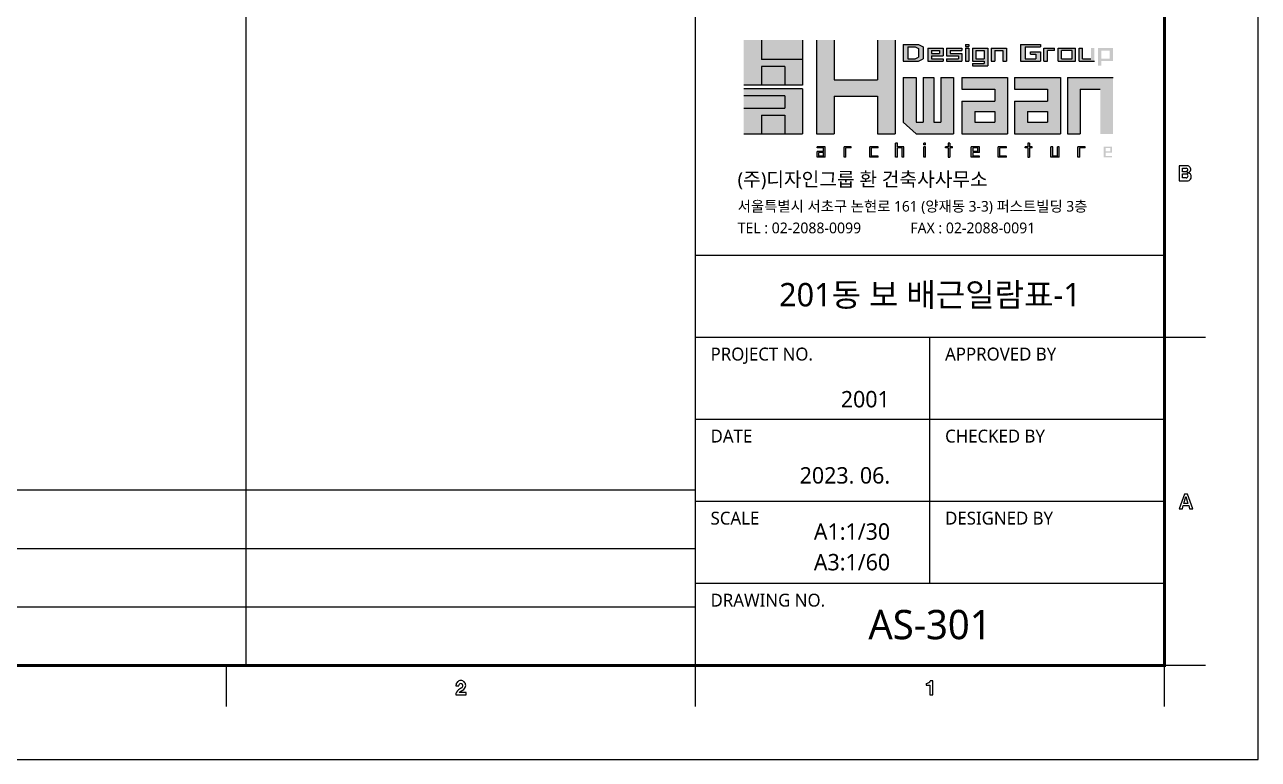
# Model space of a CAD drawing. Header units: millimetres. Extents: x 0 to 25200, y 0 to 17820.
# Drawn here: x 18888 to 25200, y 0 to 3761 of the extents above; entities that cross this region are included whole.
import ezdxf
from ezdxf.enums import TextEntityAlignment as Align

# ---------------------------------------------------------------- set-up
doc = ezdxf.new("R2010")
doc.units = ezdxf.units.MM
doc.header["$LTSCALE"] = 30
for name, color, linetype in [('ML', 4, 'Continuous'), ('sheet', 7, 'Continuous'), ('T', 3, 'Continuous'), ('XR_SHEET (구조)$0$sheet', 7, 'Continuous'), ('XR_SHEET (구조)$0$TXT', 3, 'Continuous')]:
    doc.layers.add(name, color=color, linetype=linetype)
doc.styles.add('kiahn', font='malgun.ttf')
doc.styles.add('XR_SHEET (구조)$0$Kiahn', font='malgun.ttf')

# ---------------------------------------------------------------- blocks, each defined once
blk = doc.blocks.new('XR_SHEET (구조)$0$A3-SHEET')
at = {"layer": 'XR_SHEET (구조)$0$sheet'}
h = blk.add_hatch(color=251, dxfattribs=at)
h.dxf.hatch_style = 1
h.paths.add_polyline_path([(381.12, 59.72), (381.12, 61.37), (377.62, 61.37), (377.62, 59.72)])
h.paths.add_polyline_path([(377.62, 57.52), (379.62, 57.52), (379.62, 59.12), (377.62, 59.12)])
h.paths.add_polyline_path([(379.62, 55.57), (379.62, 56.62), (376.12, 56.62), (376.12, 55.57)])
h.paths.add_polyline_path([(379.62, 54.97), (377.62, 54.97), (377.62, 53.37), (379.62, 53.37)])
at = {"layer": 'XR_SHEET (구조)$0$sheet', "linetype": 'Continuous'}
h = blk.add_hatch(color=254, dxfattribs=at)
h.dxf.hatch_style = 1
h.paths.add_polyline_path([(377.62, 59.72), (377.62, 61.37), (376.12, 61.37), (376.12, 57.52), (377.62, 57.52), (377.62, 59.12), (379.62, 59.12), (379.62, 57.52), (381.12, 57.52), (381.12, 59.72)])
h.paths.add_polyline_path([(376.12, 56.62), (379.62, 56.62), (379.62, 55.57), (376.12, 55.57), (376.12, 53.37), (377.62, 53.37), (377.62, 54.97), (379.62, 54.97), (379.62, 53.37), (381.12, 53.37), (381.12, 57.22), (376.12, 57.22)])
h = blk.add_hatch(color=2, dxfattribs=at)
h.dxf.hatch_style = 1
h.paths.add_polyline_path([(383.82, 61.37), (382.32, 61.37), (382.32, 53.37), (383.82, 53.37), (383.82, 56.57), (387.52, 56.57), (387.52, 53.37), (389.02, 53.37), (389.02, 61.37), (387.52, 61.37), (387.52, 57.97), (383.82, 57.97)])
h.paths.add_polyline_path([(394.02, 53.37), (394.02, 58.17), (392.92, 58.17), (392.92, 54.37), (392.32, 54.37), (392.32, 58.17), (391.42, 58.17), (391.42, 54.37), (390.82, 54.37), (390.82, 58.17), (389.72, 58.17), (389.72, 54.37), (390.82, 53.37)])
h.paths.add_polyline_path([(398.62, 53.37), (398.62, 58.17), (394.72, 58.17), (394.72, 57.17), (397.52, 57.17), (397.52, 56.17), (394.72, 56.17), (394.72, 53.37)])
h.paths.add_polyline_path([(403.12, 53.37), (403.12, 58.17), (399.22, 58.17), (399.22, 57.17), (402.02, 57.17), (402.02, 56.17), (399.22, 56.17), (399.22, 53.37)])
h.paths.add_polyline_path([(404.82, 53.37), (404.82, 57.17), (406.52, 57.17), (406.52, 53.37), (407.62, 53.37), (407.62, 58.17), (403.72, 58.17), (403.72, 53.37)])
h.paths.add_polyline_path([(395.82, 54.37), (395.82, 55.27), (397.52, 55.27), (397.52, 54.37)], flags=16)
h.paths.add_polyline_path([(400.32, 54.37), (400.32, 55.27), (402.02, 55.27), (402.02, 54.37)], flags=16)
at = {"layer": 'XR_SHEET (구조)$0$sheet'}
h = blk.add_hatch(color=251, dxfattribs=at)
h.dxf.hatch_style = 1
h.paths.add_polyline_path([(391.02, 59.58), (391.42, 59.78), (391.42, 60.78), (391.02, 60.98), (389.72, 60.98), (389.72, 59.58)])
h.paths.add_polyline_path([(393.12, 59.58), (393.12, 59.78), (392.12, 59.78), (392.12, 60.03), (393.12, 60.03), (393.12, 60.68), (391.82, 60.68), (391.82, 59.58)])
h.paths.add_polyline_path([(394.42, 60.03), (394.42, 59.78), (393.42, 59.78), (393.42, 59.58), (394.72, 59.58), (394.72, 60.23), (393.72, 60.23), (393.72, 60.48), (394.72, 60.48), (394.72, 60.68), (393.42, 60.68), (393.42, 60.03)])
h.paths.add_polyline_path([(395.32, 59.58), (395.32, 60.68), (395.02, 60.68), (395.02, 59.58)])
h.paths.add_polyline_path([(395.32, 60.83), (395.32, 60.98), (395.02, 60.98), (395.02, 60.83)])
h.paths.add_polyline_path([(396.62, 59.38), (395.62, 59.38), (395.62, 59.18), (396.92, 59.18), (396.92, 60.68), (395.62, 60.68), (395.62, 59.58), (396.62, 59.58)])
h.paths.add_polyline_path([(397.52, 59.58), (397.52, 60.48), (398.22, 60.48), (398.22, 59.58), (398.52, 59.58), (398.52, 60.68), (397.22, 60.68), (397.22, 59.58)])
h.paths.add_polyline_path([(401.42, 59.58), (401.42, 60.38), (400.57, 60.38), (400.57, 60.18), (401.02, 60.18), (401.02, 59.78), (400.12, 59.78), (400.12, 60.78), (401.42, 60.78), (401.42, 60.98), (399.72, 60.98), (399.72, 59.58)])
h.paths.add_polyline_path([(402.62, 60.68), (401.72, 60.68), (401.72, 59.58), (402.02, 59.58), (402.02, 60.48), (402.62, 60.48)])
h.paths.add_polyline_path([(404.42, 60.68), (402.92, 60.68), (402.92, 59.58), (404.42, 59.58)])
h.paths.add_polyline_path([(404.72, 60.68), (404.72, 59.58), (406.02, 59.58), (406.02, 60.68), (405.72, 60.68), (405.72, 59.78), (405.02, 59.78), (405.02, 60.68)])
h.paths.add_polyline_path([(406.62, 59.58), (407.62, 59.58), (407.62, 60.68), (406.32, 60.68), (406.32, 59.18), (406.62, 59.18)])
h.paths.add_polyline_path([(391.02, 59.92), (390.75, 59.78), (390.12, 59.78), (390.12, 60.78), (390.75, 60.78), (391.02, 60.65)], flags=16)
h.paths.add_polyline_path([(392.12, 60.23), (392.12, 60.48), (392.82, 60.48), (392.82, 60.23)], flags=16)
h.paths.add_polyline_path([(395.92, 59.78), (395.92, 60.48), (396.62, 60.48), (396.62, 59.78)], flags=16)
h.paths.add_polyline_path([(403.22, 60.48), (404.12, 60.48), (404.12, 59.78), (403.22, 59.78)], flags=16)
h.paths.add_polyline_path([(406.62, 59.78), (406.62, 60.48), (407.32, 60.48), (407.32, 59.78)], flags=16)
h = blk.add_hatch(color=251, dxfattribs=at)
h.dxf.hatch_style = 1
h.paths.add_polyline_path([(382.37, 51.37), (383.07, 51.37), (383.07, 52.27), (382.37, 52.27), (382.37, 52.17), (382.92, 52.17), (382.92, 51.87), (382.37, 51.87)])
h.paths.add_polyline_path([(384.67, 51.37), (384.82, 51.37), (384.82, 52.17), (385.27, 52.17), (385.27, 52.27), (384.67, 52.27)])
h.paths.add_polyline_path([(386.87, 51.37), (387.57, 51.37), (387.57, 51.47), (387.02, 51.47), (387.02, 52.17), (387.57, 52.17), (387.57, 52.27), (386.87, 52.27)])
h.paths.add_polyline_path([(389.07, 51.37), (389.22, 51.37), (389.22, 52.17), (389.62, 52.17), (389.62, 51.37), (389.77, 51.37), (389.77, 52.27), (389.22, 52.27), (389.22, 52.57), (389.07, 52.57)])
h.paths.add_polyline_path([(391.47, 51.37), (391.62, 51.37), (391.62, 52.27), (391.47, 52.27)])
h.paths.add_polyline_path([(391.47, 52.42), (391.62, 52.42), (391.62, 52.57), (391.47, 52.57)])
h.paths.add_polyline_path([(393.32, 52.17), (393.54, 52.17), (393.54, 51.37), (393.69, 51.37), (393.69, 52.17), (393.92, 52.17), (393.92, 52.27), (393.69, 52.27), (393.69, 52.57), (393.54, 52.57), (393.54, 52.27), (393.32, 52.27)])
h.paths.add_polyline_path([(395.52, 51.37), (396.22, 51.37), (396.22, 51.47), (395.67, 51.47), (395.67, 51.77), (396.22, 51.77), (396.22, 52.27), (395.52, 52.27)])
h.paths.add_polyline_path([(397.82, 51.37), (398.52, 51.37), (398.52, 51.47), (397.97, 51.47), (397.97, 52.17), (398.52, 52.17), (398.52, 52.27), (397.82, 52.27)])
h.paths.add_polyline_path([(400.12, 52.17), (400.34, 52.17), (400.34, 51.37), (400.49, 51.37), (400.49, 52.17), (400.72, 52.17), (400.72, 52.27), (400.49, 52.27), (400.49, 52.57), (400.34, 52.57), (400.34, 52.27), (400.12, 52.27)])
h.paths.add_polyline_path([(402.32, 51.37), (403.02, 51.37), (403.02, 52.27), (402.87, 52.27), (402.87, 51.47), (402.47, 51.47), (402.47, 52.27), (402.32, 52.27)])
h.paths.add_polyline_path([(404.62, 51.37), (404.77, 51.37), (404.77, 52.17), (405.22, 52.17), (405.22, 52.27), (404.62, 52.27)])
h.paths.add_polyline_path([(406.82, 51.37), (407.52, 51.37), (407.52, 51.47), (406.97, 51.47), (406.97, 51.77), (407.52, 51.77), (407.52, 52.27), (406.82, 52.27)])
h.paths.add_polyline_path([(382.52, 51.77), (382.92, 51.77), (382.92, 51.47), (382.52, 51.47)], flags=16)
h.paths.add_polyline_path([(395.67, 52.17), (396.07, 52.17), (396.07, 51.87), (395.67, 51.87)], flags=16)
h.paths.add_polyline_path([(406.97, 52.17), (407.37, 52.17), (407.37, 51.87), (406.97, 51.87)], flags=16)
at = {"layer": 'XR_SHEET (구조)$0$sheet', "color": 2, "linetype": 'Continuous'}
for p, q in [((372, 8), (372, 288)), ((382.32, 61.37), (382.32, 53.37)), ((383.82, 61.37), (383.82, 57.97)), ((387.52, 61.37), (387.52, 57.97)), ((389.02, 61.37), (389.02, 53.37)), ((383.82, 57.97), (387.52, 57.97)), ((389.72, 58.17), (389.72, 54.37)), ((389.72, 58.17), (390.82, 58.17)), ((390.82, 58.17), (390.82, 54.37)), ((391.42, 58.17), (391.42, 54.37)), ((391.42, 58.17), (392.32, 58.17)), ((392.32, 58.17), (392.32, 54.37)), ((392.92, 58.17), (394.02, 58.17)), ((392.92, 58.17), (392.92, 54.37)), ((394.02, 58.17), (394.02, 53.37)), ((394.72, 58.17), (394.72, 57.17)), ((394.72, 58.17), (398.62, 58.17)), ((398.62, 58.17), (398.62, 53.37)), ((399.22, 58.17), (403.12, 58.17)), ((399.22, 58.17), (399.22, 57.17)), ((403.12, 58.17), (403.12, 53.37)), ((403.72, 58.17), (407.62, 58.17)), ((403.72, 58.17), (403.72, 53.37)), ((394.72, 57.17), (397.52, 57.17)), ((397.52, 57.17), (397.52, 56.17)), ((399.22, 57.17), (402.02, 57.17)), ((402.02, 57.17), (402.02, 56.17)), ((404.82, 57.17), (406.52, 57.17)), ((404.82, 57.17), (404.82, 53.37)), ((383.82, 56.57), (387.52, 56.57)), ((383.82, 56.57), (383.82, 53.37)), ((387.52, 56.57), (387.52, 53.37)), ((394.72, 56.17), (394.72, 53.37)), ((394.72, 56.17), (397.52, 56.17)), ((399.22, 56.17), (399.22, 53.37)), ((399.22, 56.17), (402.02, 56.17)), ((395.82, 55.27), (395.82, 54.37)), ((395.82, 55.27), (397.52, 55.27)), ((397.52, 55.27), (397.52, 54.37)), ((400.32, 55.27), (400.32, 54.37)), ((400.32, 55.27), (402.02, 55.27)), ((402.02, 55.27), (402.02, 54.37)), ((389.72, 54.37), (390.82, 53.37)), ((390.82, 54.37), (391.42, 54.37)), ((392.32, 54.37), (392.92, 54.37)), ((395.82, 54.37), (397.52, 54.37)), ((400.32, 54.37), (402.02, 54.37)), ((382.32, 53.37), (383.82, 53.37)), ((387.52, 53.37), (389.02, 53.37)), ((390.82, 53.37), (394.02, 53.37)), ((394.72, 53.37), (398.62, 53.37)), ((399.22, 53.37), (403.12, 53.37)), ((403.72, 53.37), (404.82, 53.37)), ((412, 43), (372, 43)), ((412, 36), (372, 36)), ((412, 36), (372, 36)), ((412, 15), (372, 15))]:
    blk.add_line(p, q, dxfattribs=at)
at = {"layer": 'XR_SHEET (구조)$0$sheet', "color": 251}
for p, q in [((381.12, 61.37), (381.12, 59.72)), ((389.72, 60.98), (389.72, 59.58)), ((389.72, 60.98), (391.02, 60.98)), ((390.12, 60.78), (390.12, 59.78)), ((390.12, 60.78), (390.75, 60.78)), ((390.75, 60.78), (391.02, 60.65)), ((391.02, 60.98), (391.42, 60.78)), ((391.02, 60.65), (391.02, 59.92)), ((391.42, 60.78), (391.42, 59.78)), ((391.82, 60.68), (391.82, 59.58)), ((391.82, 60.68), (393.12, 60.68)), ((392.12, 60.48), (392.12, 60.23)), ((392.12, 60.48), (392.82, 60.48)), ((392.12, 60.23), (392.82, 60.23)), ((392.12, 60.03), (392.12, 59.78)), ((392.12, 60.03), (393.12, 60.03)), ((392.82, 60.48), (392.82, 60.23)), ((393.12, 60.68), (393.12, 60.03)), ((393.42, 60.68), (393.42, 60.03)), ((393.42, 60.68), (394.72, 60.68)), ((393.42, 60.03), (394.42, 60.03)), ((393.72, 60.48), (393.72, 60.23)), ((393.72, 60.48), (394.72, 60.48)), ((393.72, 60.23), (394.72, 60.23)), ((394.42, 60.03), (394.42, 59.78)), ((394.72, 60.68), (394.72, 60.48)), ((394.72, 60.23), (394.72, 59.58)), ((395.02, 60.98), (395.02, 60.83)), ((395.02, 60.98), (395.32, 60.98)), ((395.02, 60.83), (395.32, 60.83)), ((395.02, 60.68), (395.02, 59.58)), ((395.02, 60.68), (395.32, 60.68)), ((395.32, 60.98), (395.32, 60.83)), ((395.32, 60.68), (395.32, 59.58)), ((395.62, 60.68), (396.92, 60.68)), ((395.62, 60.68), (395.62, 59.58)), ((395.92, 60.48), (395.92, 59.78)), ((395.92, 60.48), (396.62, 60.48)), ((396.62, 60.48), (396.62, 59.78)), ((396.92, 60.68), (396.92, 59.18)), ((397.22, 60.68), (397.22, 59.58)), ((397.22, 60.68), (398.52, 60.68)), ((397.52, 60.48), (397.52, 59.58)), ((397.52, 60.48), (398.22, 60.48)), ((398.22, 60.48), (398.22, 59.58)), ((398.52, 60.68), (398.52, 59.58)), ((399.72, 60.98), (401.42, 60.98)), ((399.72, 60.98), (399.72, 59.58)), ((400.12, 60.78), (400.12, 59.78)), ((400.12, 60.78), (401.42, 60.78)), ((400.57, 60.38), (401.42, 60.38)), ((400.57, 60.18), (400.57, 60.38)), ((400.57, 60.18), (401.02, 60.18)), ((401.02, 60.18), (401.02, 59.78)), ((401.42, 60.98), (401.42, 60.78)), ((401.42, 60.38), (401.42, 59.58)), ((401.72, 59.58), (401.72, 60.68)), ((401.72, 60.68), (402.62, 60.68)), ((402.02, 59.58), (402.02, 60.48)), ((402.62, 60.48), (402.02, 60.48)), ((402.62, 60.48), (402.62, 60.68)), ((402.92, 60.68), (404.42, 60.68)), ((402.92, 59.58), (402.92, 60.68)), ((404.12, 60.48), (403.22, 60.48)), ((403.22, 59.78), (403.22, 60.48)), ((404.12, 59.78), (404.12, 60.48)), ((404.42, 59.58), (404.42, 60.68)), ((404.72, 60.68), (405.02, 60.68)), ((404.72, 59.58), (404.72, 60.68)), ((405.02, 59.78), (405.02, 60.68)), ((389.72, 59.58), (391.02, 59.58)), ((390.12, 59.78), (390.75, 59.78)), ((390.75, 59.78), (391.02, 59.92)), ((391.02, 59.58), (391.42, 59.78)), ((391.82, 59.58), (393.12, 59.58)), ((392.12, 59.78), (393.12, 59.78)), ((393.12, 59.78), (393.12, 59.58)), ((393.42, 59.78), (393.42, 59.58)), ((393.42, 59.78), (394.42, 59.78)), ((393.42, 59.58), (394.72, 59.58)), ((395.02, 59.58), (395.32, 59.58)), ((395.62, 59.58), (396.62, 59.58)), ((395.62, 59.38), (395.62, 59.18)), ((395.62, 59.38), (396.62, 59.38)), ((395.62, 59.18), (396.92, 59.18)), ((395.92, 59.78), (396.62, 59.78)), ((396.62, 59.58), (396.62, 59.38)), ((397.22, 59.58), (397.52, 59.58)), ((398.22, 59.58), (398.52, 59.58)), ((399.72, 59.58), (401.42, 59.58)), ((400.12, 59.78), (401.02, 59.78)), ((401.72, 59.58), (402.02, 59.58)), ((402.92, 59.58), (404.42, 59.58)), ((403.22, 59.78), (404.12, 59.78)), ((404.72, 59.58), (406.02, 59.58)), ((405.02, 59.78), (405.72, 59.78)), ((379.62, 57.52), (377.62, 57.52)), ((377.62, 53.37), (379.62, 53.37)), ((382.37, 52.17), (382.37, 52.27)), ((383.07, 52.27), (382.37, 52.27)), ((382.92, 52.17), (382.37, 52.17)), ((382.37, 51.37), (382.37, 51.87)), ((382.92, 51.87), (382.37, 51.87)), ((382.52, 51.47), (382.52, 51.77)), ((382.92, 51.77), (382.52, 51.77)), ((382.92, 51.87), (382.92, 52.17)), ((382.92, 51.47), (382.92, 51.77)), ((383.07, 51.37), (383.07, 52.27)), ((385.27, 52.27), (384.67, 52.27)), ((384.67, 51.37), (384.67, 52.27)), ((385.27, 52.17), (384.82, 52.17)), ((384.82, 51.37), (384.82, 52.17)), ((385.27, 52.17), (385.27, 52.27)), ((387.57, 52.27), (386.87, 52.27)), ((386.87, 51.37), (386.87, 52.27)), ((387.02, 51.47), (387.02, 52.17)), ((387.57, 52.17), (387.02, 52.17)), ((387.57, 52.17), (387.57, 52.27)), ((389.22, 52.57), (389.07, 52.57)), ((389.07, 51.37), (389.07, 52.57)), ((389.22, 52.27), (389.22, 52.57)), ((389.77, 52.27), (389.22, 52.27)), ((389.62, 52.17), (389.22, 52.17)), ((389.22, 51.37), (389.22, 52.17)), ((389.62, 51.37), (389.62, 52.17)), ((389.77, 51.37), (389.77, 52.27)), ((391.62, 52.57), (391.47, 52.57)), ((391.47, 52.42), (391.47, 52.57)), ((391.62, 52.42), (391.47, 52.42)), ((391.47, 51.37), (391.47, 52.27)), ((391.62, 52.27), (391.47, 52.27)), ((391.62, 52.42), (391.62, 52.57)), ((391.62, 51.37), (391.62, 52.27)), ((393.32, 52.17), (393.32, 52.27)), ((393.54, 52.27), (393.32, 52.27)), ((393.54, 52.17), (393.32, 52.17)), ((393.69, 52.57), (393.54, 52.57)), ((393.54, 52.57), (393.54, 52.27)), ((393.54, 52.17), (393.54, 51.37)), ((393.69, 52.57), (393.69, 52.27)), ((393.92, 52.27), (393.69, 52.27)), ((393.69, 52.17), (393.69, 51.37)), ((393.92, 52.17), (393.69, 52.17)), ((393.92, 52.17), (393.92, 52.27)), ((395.52, 51.37), (395.52, 52.27)), ((396.22, 52.27), (395.52, 52.27)), ((395.67, 51.87), (395.67, 52.17)), ((396.07, 52.17), (395.67, 52.17)), ((396.07, 51.87), (395.67, 51.87)), ((396.22, 51.77), (395.67, 51.77)), ((395.67, 51.47), (395.67, 51.77)), ((396.07, 51.87), (396.07, 52.17)), ((396.22, 51.77), (396.22, 52.27)), ((397.82, 51.37), (397.82, 52.27)), ((398.52, 52.27), (397.82, 52.27)), ((398.52, 52.17), (397.97, 52.17)), ((397.97, 51.47), (397.97, 52.17)), ((398.52, 52.17), (398.52, 52.27)), ((400.12, 52.17), (400.12, 52.27)), ((400.34, 52.27), (400.12, 52.27)), ((400.34, 52.17), (400.12, 52.17)), ((400.34, 52.57), (400.34, 52.27)), ((400.49, 52.57), (400.34, 52.57)), ((400.34, 52.17), (400.34, 51.37)), ((400.49, 52.57), (400.49, 52.27)), ((400.72, 52.27), (400.49, 52.27)), ((400.72, 52.17), (400.49, 52.17)), ((400.49, 52.17), (400.49, 51.37)), ((400.72, 52.17), (400.72, 52.27)), ((402.32, 51.37), (402.32, 52.27)), ((402.47, 52.27), (402.32, 52.27)), ((402.47, 51.47), (402.47, 52.27)), ((403.02, 52.27), (402.87, 52.27)), ((402.87, 51.47), (402.87, 52.27)), ((403.02, 51.37), (403.02, 52.27)), ((405.22, 52.27), (404.62, 52.27)), ((404.62, 51.37), (404.62, 52.27)), ((405.22, 52.17), (404.77, 52.17)), ((404.77, 51.37), (404.77, 52.17)), ((405.22, 52.17), (405.22, 52.27)), ((383.07, 51.37), (382.37, 51.37)), ((382.92, 51.47), (382.52, 51.47)), ((384.82, 51.37), (384.67, 51.37)), ((387.57, 51.37), (386.87, 51.37)), ((387.57, 51.47), (387.02, 51.47)), ((387.57, 51.37), (387.57, 51.47)), ((389.22, 51.37), (389.07, 51.37)), ((389.77, 51.37), (389.62, 51.37)), ((391.62, 51.37), (391.47, 51.37)), ((393.54, 51.37), (393.69, 51.37)), ((396.22, 51.37), (395.52, 51.37)), ((396.22, 51.47), (395.67, 51.47)), ((396.22, 51.37), (396.22, 51.47)), ((398.52, 51.37), (397.82, 51.37)), ((398.52, 51.47), (397.97, 51.47)), ((398.52, 51.37), (398.52, 51.47)), ((400.34, 51.37), (400.49, 51.37)), ((403.02, 51.37), (402.32, 51.37)), ((402.87, 51.47), (402.47, 51.47)), ((404.77, 51.37), (404.62, 51.37))]:
    blk.add_line(p, q, dxfattribs=at)
at = {"layer": 'XR_SHEET (구조)$0$sheet', "color": 8, "linetype": 'Continuous'}
for p, q in [((413.94, 50.64), (413.25, 50.64)), ((413.25, 50.64), (413.25, 49.36)), ((413.25, 50.64), (413.25, 49.36)), ((413.94, 50.64), (413.25, 50.64)), ((413.52, 50.14), (413.52, 50.44)), ((413.52, 50.44), (413.84, 50.44)), ((413.52, 50.44), (413.84, 50.44)), ((413.52, 50.14), (413.52, 50.44)), ((413.84, 50.14), (413.52, 50.14)), ((413.84, 50.14), (413.52, 50.14)), ((413.52, 49.61), (413.52, 49.95)), ((413.52, 49.95), (413.84, 49.95)), ((413.52, 49.95), (413.84, 49.95)), ((413.52, 49.61), (413.52, 49.95)), ((413.84, 49.61), (413.52, 49.61)), ((413.84, 49.61), (413.52, 49.61)), ((413.25, 49.36), (413.94, 49.36)), ((413.25, 49.36), (413.94, 49.36)), ((415.5, 36), (412, 36)), ((415.5, 36), (412, 36)), ((413.7, 22.63), (413.25, 21.37)), ((413.65, 21.84), (413.83, 22.42)), ((413.95, 22.63), (413.7, 22.63)), ((413.83, 22.42), (414, 21.84)), ((414.41, 21.37), (413.95, 22.63)), ((413.25, 21.37), (413.52, 21.37)), ((413.52, 21.37), (413.6, 21.65)), ((413.6, 21.65), (414.06, 21.65)), ((414, 21.84), (413.65, 21.84)), ((414.06, 21.65), (414.14, 21.37)), ((414.14, 21.37), (414.41, 21.37)), ((332, 4.5), (332, 8)), ((372, 4.5), (372, 8)), ((412, 4.5), (412, 8)), ((415.5, 8), (412, 8)), ((351.58, 6.31), (351.58, 6.27)), ((352, 6.72), (351.99, 6.72)), ((391.68, 6.47), (391.68, 6.32)), ((391.68, 6.32), (392, 6.32)), ((392, 6.32), (392, 5.5)), ((392.25, 6.71), (392.02, 6.71)), ((392.25, 5.5), (392.25, 6.71)), ((351.56, 5.5), (352.44, 5.5)), ((351.58, 6.27), (351.81, 6.27)), ((352.06, 6.09), (351.8, 5.92)), ((352.44, 5.71), (351.85, 5.71)), ((351.91, 5.76), (352.24, 5.97)), ((352.44, 5.5), (352.44, 5.71)), ((392, 5.5), (392.25, 5.5))]:
    blk.add_line(p, q, dxfattribs=at)
at = {"layer": 'XR_SHEET (구조)$0$sheet'}
for p, q in [((392, 15), (392, 36)), ((412, 29), (372, 29)), ((412, 22), (372, 22))]:
    blk.add_line(p, q, dxfattribs=at)
at = {"layer": 'XR_SHEET (구조)$0$sheet', "color": 253, "linetype": 'Continuous'}
blk.add_lwpolyline([(0, 0), (420, 0), (420, 297), (0, 297)], close=True, dxfattribs=at)
at = {"layer": 'XR_SHEET (구조)$0$sheet', "color": 3, "linetype": 'Continuous', "const_width": 0.25}
blk.add_lwpolyline([(12, 288), (412, 288), (412, 8), (12, 8)], close=True, dxfattribs=at)
at = {"layer": 'XR_SHEET (구조)$0$sheet', "color": 8, "linetype": 'Continuous'}
for centre, major_axis, start_param, end_param in [((413.94, 50.34), (-0.21, 0.21), 3.491852, 5.497772), ((413.94, 50.34), (-0.21, 0.21), 3.491852, 5.497772), ((413.84, 50.29), (0.105, 0.105), 5.431733, 7.068582), ((413.84, 50.29), (0.105, 0.105), 5.431733, 7.068582), ((413.84, 50.29), (0.105, 0.105), 3.927006, 5.431816), ((413.84, 50.29), (0.105, 0.105), 3.927006, 5.431816), ((413.84, 49.78), (-0.121, 0.121), 3.962903, 5.497788), ((413.84, 49.78), (-0.121, 0.121), 3.962903, 5.497788), ((413.84, 49.78), (-0.121, 0.121), 2.356141, 3.962878), ((413.84, 49.78), (-0.121, 0.121), 2.356141, 3.962878), ((413.94, 50.34), (-0.21, 0.21), 2.335122, 3.491967), ((413.94, 50.34), (-0.21, 0.21), 2.335122, 3.491967), ((413.94, 49.7), (0.243, 0.243), 5.878909, 7.085647), ((413.94, 49.7), (0.243, 0.243), 5.878909, 7.085647), ((413.94, 49.7), (-0.243, 0.243), 2.356199, 4.307501), ((413.94, 49.7), (-0.243, 0.243), 2.356199, 4.307501), ((351.99, 6.31), (0.292, 0.292), 0.785503, 2.356301), ((352.01, 6.27), (0.147, 0.147), 1.729946, 2.356058), ((351.99, 6.29), (-0.124, 0.124), 3.915823, 6.442407), ((352, 6.31), (-0.291, 0.291), 3.926378, 5.498947), ((352, 6.31), (0.292, 0.292), 4.536638, 5.49776), ((391.49, 7.36), (-0.641, 0.641), 2.564851, 2.818097), ((391.78, 6.77), (-0.177, 0.177), 2.817763, 3.6773), ((352.06, 5.5), (-0.354, 0.354), -0.228773, 0.785413), ((352.07, 5.5), (0.221, 0.221), 1.354149, 1.608464), ((351.94, 6.28), (0.156, 0.156), 4.495546, 5.042228), ((351.9, 6.3), (0.188, 0.188), 5.041946, 5.486534)]:
    blk.add_ellipse(centre, major_axis=major_axis, ratio=1, start_param=start_param, end_param=end_param, dxfattribs=at)
at = {"layer": 'XR_SHEET (구조)$0$TXT', "color": 251}
for p, q in [((377.62, 61.37), (377.62, 59.72)), ((381.12, 59.72), (377.62, 59.72)), ((379.62, 59.12), (377.62, 59.12)), ((377.62, 59.12), (377.62, 57.52)), ((379.62, 59.12), (379.62, 57.52)), ((381.12, 59.72), (381.12, 57.52)), ((377.62, 57.52), (376.12, 57.52)), ((381.12, 57.22), (376.12, 57.22)), ((381.12, 57.52), (379.62, 57.52)), ((381.12, 57.22), (381.12, 53.37)), ((379.62, 56.62), (376.12, 56.62)), ((379.62, 56.62), (379.62, 55.57)), ((376.12, 55.57), (379.62, 55.57)), ((377.62, 54.97), (377.62, 53.37)), ((377.62, 54.97), (379.62, 54.97)), ((379.62, 54.97), (379.62, 53.37)), ((376.12, 53.37), (377.62, 53.37)), ((379.62, 53.37), (381.12, 53.37))]:
    blk.add_line(p, q, dxfattribs=at)
at = {"layer": 'XR_SHEET (구조)$0$sheet', "color": 7, "linetype": 'Continuous', "style": 'XR_SHEET (구조)$0$Kiahn'}
blk.add_text('(주)디자인그룹 환 건축사사무소', height=1.2, dxfattribs=at).set_placement((375.6, 48.89))
at = {"layer": 'XR_SHEET (구조)$0$sheet', "color": 7, "style": 'XR_SHEET (구조)$0$Kiahn'}
for s, height, p in [('서울특별시 서초구 논현로 161 (양재동 3-3) 퍼스트빌딩 3층', 0.9, (375.6, 46.74)), ('TEL : 02-2088-0099', 0.92, (375.6, 44.88)), ('FAX : 02-2088-0091', 0.92, (390.32, 44.88)), ('PROJECT NO.', 1.1, (373.29, 34.03)), ('APPROVED BY', 1.1, (393.29, 34.03)), ('DATE', 1.1, (373.29, 27.03)), ('CHECKED BY', 1.1, (393.29, 27.03)), ('SCALE', 1.1, (373.29, 20.03)), ('DESIGNED BY', 1.1, (393.29, 20.03)), ('DRAWING NO.', 1.1, (373.29, 13.03))]:
    blk.add_text(s, height=height, dxfattribs=at).set_placement(p)
blk = doc.blocks.new('XR_SHEET (구조)')
at = {"layer": 'XR_SHEET (구조)$0$sheet'}
blk.add_blockref('XR_SHEET (구조)$0$A3-SHEET', (0, 0), dxfattribs=at)
at = {"layer": 'XR_SHEET (구조)$0$sheet', "color": 7, "style": 'XR_SHEET (구조)$0$Kiahn'}
for s, p in [('2001', (388.57, 30.03)), ('2023. 06.', (388.6, 23.53))]:
    blk.add_text(s, height=1.4, dxfattribs=at).set_placement(p, align=Align.RIGHT)

msp = doc.modelspace()

# ---------------------------------------------------------------- linework, layer by layer
at = {"layer": 'ML'}
for points in [[(20020, 4380), (20020, 480)], [(720, 1380), (22320, 1380)]]:
    msp.add_lwpolyline(points, dxfattribs=at)
at = {"layer": 'ML', "color": 1}
for points in [[(720, 1080), (22320, 1080)], [(720, 780), (22320, 780)]]:
    msp.add_lwpolyline(points, dxfattribs=at)

# ---------------------------------------------------------------- block references
at = {"layer": 'sheet', "xscale": 60.00000000003136, "yscale": 60.00000000003136, "zscale": 60.00000000003136}
msp.add_blockref('XR_SHEET (구조)', (0, 0), dxfattribs=at)

# ---------------------------------------------------------------- texts
at = {"layer": 'T', "color": 3, "style": 'kiahn'}
for s, height, p in [('201동 보 배근일람표-1', 120, (23520, 2380)), ('AS-301', 150, (23520, 690))]:
    msp.add_text(s, height=height, dxfattribs=at).set_placement(p, align=Align.MIDDLE)
for s, p in [('A1:1/30', (23316.1, 1124.3)), ('A3:1/60', (23316.1, 967.5))]:
    msp.add_text(s, height=84, dxfattribs=at).set_placement(p, align=Align.RIGHT)

doc.saveas('drawing.dxf')
